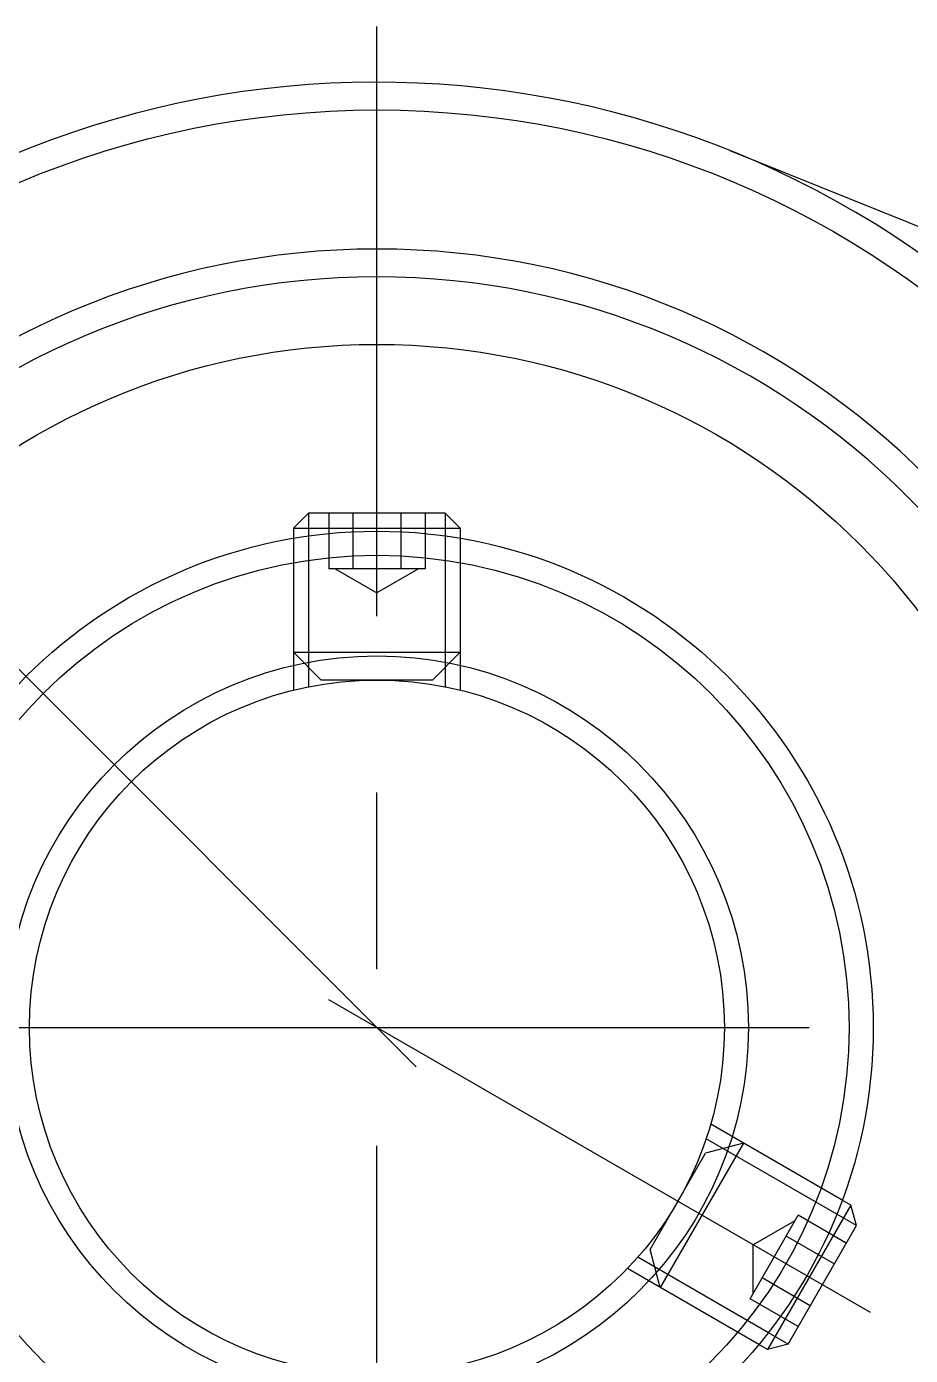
# Model space of a CAD drawing. Extents: x -67 to 151, y -79 to 36.
# Drawn here: x -12.6 to 19.19, y -11.79 to 36 of the extents above; entities that cross this region are included whole.
import ezdxf

# ---------------------------------------------------------------- set-up
doc = ezdxf.new("R2010")
doc.units = 0
doc.linetypes.add('CENTER', pattern=[50.8, 31.75, -6.35, 6.35, -6.35])
doc.linetypes.add('DASHED', pattern=[19.05, 12.7, -6.35])
doc.layers.get('0').update_dxf_attribs({"linetype": 'CONTINUOUS'})
doc.layers.add('CENTER', color=1, linetype='CENTER')

msp = doc.modelspace()

# ---------------------------------------------------------------- linework, layer by layer
at = {"color": 7, "linetype": 'CONTINUOUS'}
for p, q in [((55.293, 14.377), (12.707, 31.536)), ((-2.459, 18.5), (-3, 17.959)), ((2.458, 18.5), (-2.459, 18.5)), ((2.458, 18.5), (3, 17.959)), ((-3, 17.959), (3, 17.959)), ((-3, 17.959), (-3, 17.599)), ((3, 17.959), (3, 17.599)), ((17.053, -6.381), (16.742, -6.202)), ((17.053, -6.381), (14.053, -11.577)), ((17.251, -7.121), (17.053, -6.381)), ((14.792, -11.379), (17.251, -7.121)), ((14.053, -11.577), (13.742, -11.398)), ((14.792, -11.379), (14.053, -11.577))]:
    msp.add_line(p, q, dxfattribs=at)
at = {"color": 3, "linetype": 'CONTINUOUS'}
for p, q in [((-2.459, 18.5), (-2.459, 17.685)), ((2.458, 18.5), (2.458, 17.683)), ((17.251, -7.121), (16.545, -6.713)), ((14.792, -11.379), (14.085, -10.971))]:
    msp.add_line(p, q, dxfattribs=at)
at = {"color": 3, "linetype": 'DASHED'}
for p, q in [((-1.732, 18.5), (-1.732, 16.5)), ((-0.866, 18.5), (-0.866, 16.5)), ((0.866, 18.5), (0.866, 16.5)), ((1.732, 18.5), (1.732, 16.5)), ((-2.459, 17.685), (-2.459, 12.256)), ((2.458, 17.683), (2.458, 12.256)), ((-3, 17.599), (-3, 12.135)), ((3, 17.599), (3, 12.135)), ((1.732, 16.5), (-1.732, 16.5)), ((-1.5, 16.5), (0, 15.634)), ((1.5, 16.5), (0, 15.634)), ((-3, 13.5), (3, 13.5)), ((-3, 13.5), (-2, 12.5)), ((3, 13.5), (2, 12.5)), ((2, 12.5), (-2, 12.5)), ((16.742, -6.202), (12.009, -3.469)), ((13.191, -4.152), (10.191, -9.348)), ((13.191, -4.152), (11.825, -4.518)), ((16.545, -6.713), (11.843, -3.999)), ((9.825, -7.982), (11.825, -4.518)), ((13.423, -9.75), (15.155, -6.75)), ((15.039, -6.951), (13.539, -7.817)), ((16.887, -7.75), (15.155, -6.75)), ((16.454, -8.5), (14.722, -7.5)), ((10.191, -9.348), (9.825, -7.982)), ((13.539, -9.549), (13.539, -7.817)), ((14.085, -10.971), (9.385, -8.257)), ((13.742, -11.398), (9.009, -8.665)), ((15.588, -10), (13.856, -9)), ((15.155, -10.75), (13.423, -9.75))]:
    msp.add_line(p, q, dxfattribs=at)
at = {"color": 7, "linetype": 'CONTINUOUS'}
for radius in [33, 24.57, 17.853, 16.987, 13.367, 12.5]:
    msp.add_circle((0, 0), radius, dxfattribs=at)
for radius, start, end in [(34, 141.8267, 128.1733), (28, 90, 270), (28, 270, 90), (27, 90, 270), (27, 270, 90)]:
    msp.add_arc((0, 0), radius, start, end, dxfattribs=at)
at = {"layer": 'CENTER', "color": 1, "linetype": 'CENTER'}
for p, q in [((0, -36), (0, 36)), ((1.414, -1.414), (-31.362, 31.362)), ((17.754, -10.25), (-1.732, 1)), ((-67, 0), (67, 0))]:
    msp.add_line(p, q, dxfattribs=at)

doc.saveas('drawing.dxf')
